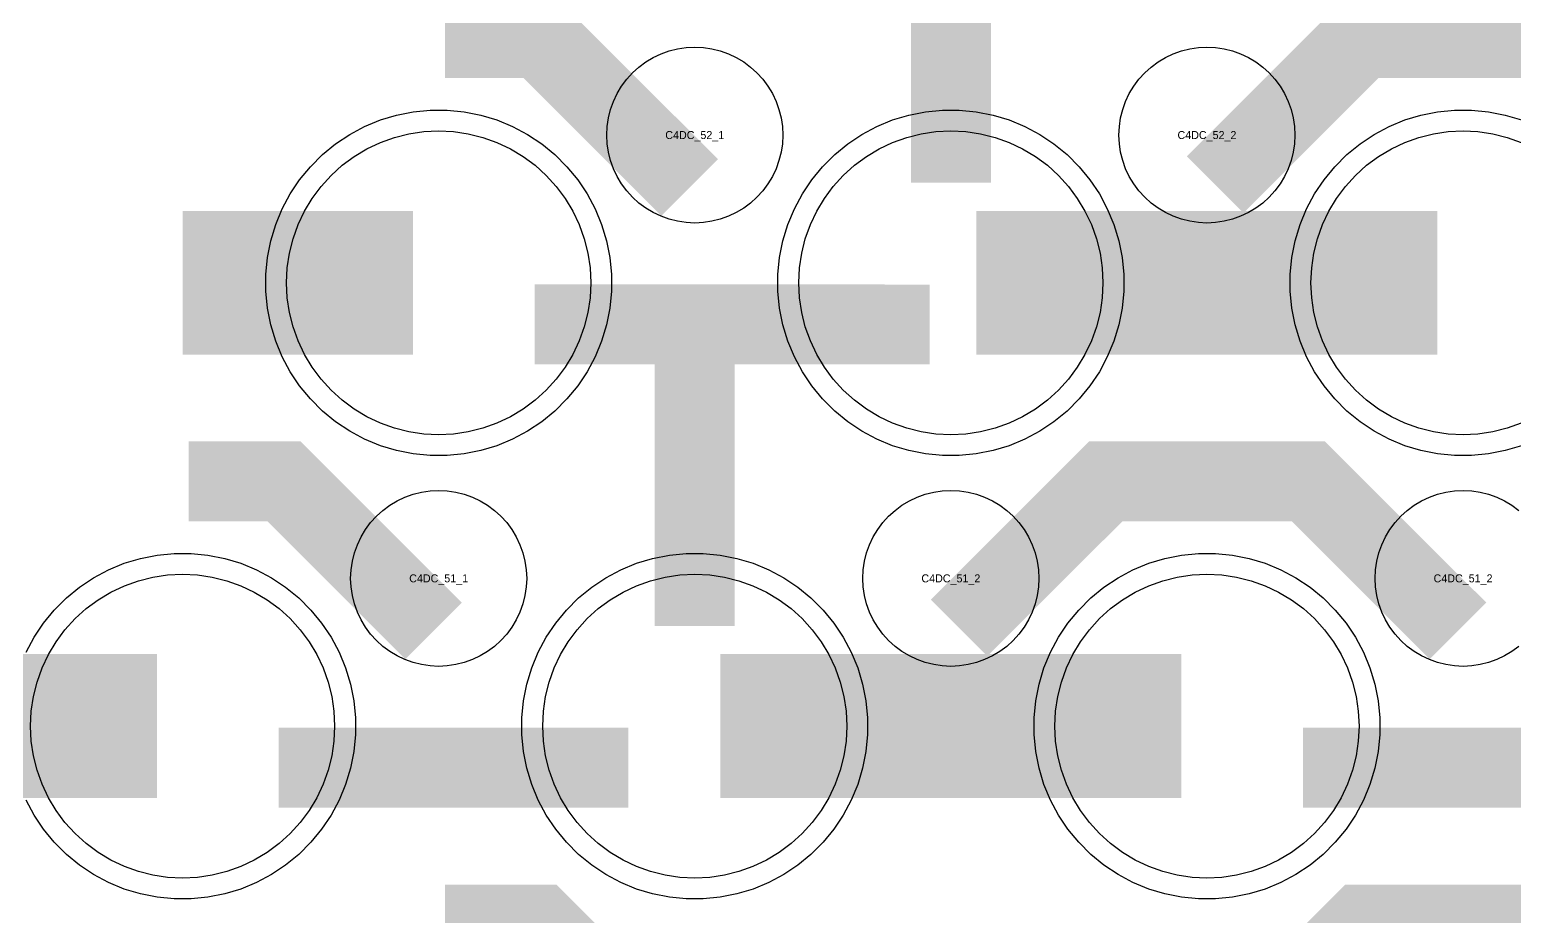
# Model space of a CAD drawing. Extents: x -11880 to 11880, y -14992 to 14992.
# Drawn here: x -11647.8 to -11184, y -7832.2 to -7555.1 of the extents above; entities that cross this region are included whole.
import ezdxf
from ezdxf.enums import TextEntityAlignment as Align

# ---------------------------------------------------------------- set-up
doc = ezdxf.new("R2010")
doc.units = 0
doc.header["$MEASUREMENT"] = 0
for name, color, linetype in [('GDS_775_DT_237', 138, 'CONTINUOUS'), ('RDL1_FS', 34, 'CONTINUOUS'), ('RDL_BS', 160, 'CONTINUOUS')]:
    doc.layers.add(name, color=color, linetype=linetype)

msp = doc.modelspace()

# ---------------------------------------------------------------- linework, layer by layer
at = {"layer": 'RDL1_FS'}
for points in [[(-11520, -7681.744), (-11524.657, -7681.515), (-11529.268, -7680.831), (-11533.791, -7679.699), (-11538.181, -7678.127), (-11542.395, -7676.135), (-11546.395, -7673.737), (-11550.14, -7670.959), (-11553.594, -7667.829), (-11556.724, -7664.375), (-11559.502, -7660.63), (-11561.9, -7656.63), (-11563.892, -7652.416), (-11565.464, -7648.026), (-11566.596, -7643.503), (-11567.28, -7638.892), (-11567.509, -7634.235), (-11567.28, -7629.578), (-11566.596, -7624.967), (-11565.464, -7620.444), (-11563.892, -7616.054), (-11561.9, -7611.84), (-11559.502, -7607.84), (-11556.724, -7604.095), (-11553.594, -7600.641), (-11550.14, -7597.511), (-11546.395, -7594.733), (-11542.395, -7592.335), (-11538.181, -7590.343), (-11533.791, -7588.771), (-11529.268, -7587.639), (-11524.657, -7586.955), (-11520, -7586.726), (-11515.343, -7586.955), (-11510.732, -7587.639), (-11506.209, -7588.771), (-11501.819, -7590.343), (-11497.605, -7592.335), (-11493.605, -7594.733), (-11489.86, -7597.511), (-11486.406, -7600.641), (-11483.276, -7604.095), (-11480.498, -7607.84), (-11478.1, -7611.84), (-11476.108, -7616.054), (-11474.536, -7620.444), (-11473.404, -7624.967), (-11472.72, -7629.578), (-11472.491, -7634.235), (-11472.72, -7638.892), (-11473.404, -7643.503), (-11474.536, -7648.026), (-11476.108, -7652.416), (-11478.1, -7656.63), (-11480.498, -7660.63), (-11483.276, -7664.375), (-11486.406, -7667.829), (-11489.86, -7670.959), (-11493.605, -7673.737), (-11497.605, -7676.135), (-11501.819, -7678.127), (-11506.209, -7679.699), (-11510.732, -7680.831), (-11515.343, -7681.515)], [(-11360, -7681.744), (-11364.657, -7681.515), (-11369.268, -7680.831), (-11373.791, -7679.699), (-11378.181, -7678.127), (-11382.395, -7676.135), (-11386.395, -7673.737), (-11390.14, -7670.959), (-11393.594, -7667.829), (-11396.724, -7664.375), (-11399.502, -7660.63), (-11401.9, -7656.63), (-11403.892, -7652.416), (-11405.464, -7648.026), (-11406.596, -7643.503), (-11407.28, -7638.892), (-11407.509, -7634.235), (-11407.28, -7629.578), (-11406.596, -7624.967), (-11405.464, -7620.444), (-11403.892, -7616.054), (-11401.9, -7611.84), (-11399.502, -7607.84), (-11396.724, -7604.095), (-11393.594, -7600.641), (-11390.14, -7597.511), (-11386.395, -7594.733), (-11382.395, -7592.335), (-11378.181, -7590.343), (-11373.791, -7588.771), (-11369.268, -7587.639), (-11364.657, -7586.955), (-11360, -7586.726), (-11355.343, -7586.955), (-11350.732, -7587.639), (-11346.209, -7588.771), (-11341.819, -7590.343), (-11337.605, -7592.335), (-11333.605, -7594.733), (-11329.86, -7597.511), (-11326.406, -7600.641), (-11323.276, -7604.095), (-11320.498, -7607.84), (-11318.1, -7611.84), (-11316.108, -7616.054), (-11314.536, -7620.444), (-11313.404, -7624.967), (-11312.72, -7629.578), (-11312.491, -7634.235), (-11312.72, -7638.892), (-11313.404, -7643.503), (-11314.536, -7648.026), (-11316.108, -7652.416), (-11318.1, -7656.63), (-11320.498, -7660.63), (-11323.276, -7664.375), (-11326.406, -7667.829), (-11329.86, -7670.959), (-11333.605, -7673.737), (-11337.605, -7676.135), (-11341.819, -7678.127), (-11346.209, -7679.699), (-11350.732, -7680.831), (-11355.343, -7681.515)], [(-11600, -7820.304), (-11604.657, -7820.075), (-11609.268, -7819.391), (-11613.791, -7818.259), (-11618.181, -7816.687), (-11622.395, -7814.695), (-11626.395, -7812.297), (-11630.14, -7809.519), (-11633.594, -7806.389), (-11636.724, -7802.935), (-11639.502, -7799.19), (-11641.9, -7795.19), (-11643.892, -7790.976), (-11645.464, -7786.586), (-11646.596, -7782.063), (-11647.28, -7777.452), (-11647.509, -7772.795), (-11647.28, -7768.138), (-11646.596, -7763.527), (-11645.464, -7759.004), (-11643.892, -7754.614), (-11641.9, -7750.4), (-11639.502, -7746.4), (-11636.724, -7742.655), (-11633.594, -7739.201), (-11630.14, -7736.071), (-11626.395, -7733.293), (-11622.395, -7730.895), (-11618.181, -7728.903), (-11613.791, -7727.331), (-11609.268, -7726.199), (-11604.657, -7725.515), (-11600, -7725.286), (-11595.343, -7725.515), (-11590.732, -7726.199), (-11586.209, -7727.331), (-11581.819, -7728.903), (-11577.605, -7730.895), (-11573.605, -7733.293), (-11569.86, -7736.071), (-11566.406, -7739.201), (-11563.276, -7742.655), (-11560.498, -7746.4), (-11558.1, -7750.4), (-11556.108, -7754.614), (-11554.536, -7759.004), (-11553.404, -7763.527), (-11552.72, -7768.138), (-11552.491, -7772.795), (-11552.72, -7777.452), (-11553.404, -7782.063), (-11554.536, -7786.586), (-11556.108, -7790.976), (-11558.1, -7795.19), (-11560.498, -7799.19), (-11563.276, -7802.935), (-11566.406, -7806.389), (-11569.86, -7809.519), (-11573.605, -7812.297), (-11577.605, -7814.695), (-11581.819, -7816.687), (-11586.209, -7818.259), (-11590.732, -7819.391), (-11595.343, -7820.075)], [(-11440, -7820.304), (-11444.657, -7820.075), (-11449.268, -7819.391), (-11453.791, -7818.259), (-11458.181, -7816.687), (-11462.395, -7814.695), (-11466.395, -7812.297), (-11470.14, -7809.519), (-11473.594, -7806.389), (-11476.724, -7802.935), (-11479.502, -7799.19), (-11481.9, -7795.19), (-11483.892, -7790.976), (-11485.464, -7786.586), (-11486.596, -7782.063), (-11487.28, -7777.452), (-11487.509, -7772.795), (-11487.28, -7768.138), (-11486.596, -7763.527), (-11485.464, -7759.004), (-11483.892, -7754.614), (-11481.9, -7750.4), (-11479.502, -7746.4), (-11476.724, -7742.655), (-11473.594, -7739.201), (-11470.14, -7736.071), (-11466.395, -7733.293), (-11462.395, -7730.895), (-11458.181, -7728.903), (-11453.791, -7727.331), (-11449.268, -7726.199), (-11444.657, -7725.515), (-11440, -7725.286), (-11435.343, -7725.515), (-11430.732, -7726.199), (-11426.209, -7727.331), (-11421.819, -7728.903), (-11417.605, -7730.895), (-11413.605, -7733.293), (-11409.86, -7736.071), (-11406.406, -7739.201), (-11403.276, -7742.655), (-11400.498, -7746.4), (-11398.1, -7750.4), (-11396.108, -7754.614), (-11394.536, -7759.004), (-11393.404, -7763.527), (-11392.72, -7768.138), (-11392.491, -7772.795), (-11392.72, -7777.452), (-11393.404, -7782.063), (-11394.536, -7786.586), (-11396.108, -7790.976), (-11398.1, -7795.19), (-11400.498, -7799.19), (-11403.276, -7802.935), (-11406.406, -7806.389), (-11409.86, -7809.519), (-11413.605, -7812.297), (-11417.605, -7814.695), (-11421.819, -7816.687), (-11426.209, -7818.259), (-11430.732, -7819.391), (-11435.343, -7820.075)], [(-11280, -7820.304), (-11284.657, -7820.075), (-11289.268, -7819.391), (-11293.791, -7818.259), (-11298.181, -7816.687), (-11302.395, -7814.695), (-11306.395, -7812.297), (-11310.14, -7809.519), (-11313.594, -7806.389), (-11316.724, -7802.935), (-11319.502, -7799.19), (-11321.9, -7795.19), (-11323.892, -7790.976), (-11325.464, -7786.586), (-11326.596, -7782.063), (-11327.28, -7777.452), (-11327.509, -7772.795), (-11327.28, -7768.138), (-11326.596, -7763.527), (-11325.464, -7759.004), (-11323.892, -7754.614), (-11321.9, -7750.4), (-11319.502, -7746.4), (-11316.724, -7742.655), (-11313.594, -7739.201), (-11310.14, -7736.071), (-11306.395, -7733.293), (-11302.395, -7730.895), (-11298.181, -7728.903), (-11293.791, -7727.331), (-11289.268, -7726.199), (-11284.657, -7725.515), (-11280, -7725.286), (-11275.343, -7725.515), (-11270.732, -7726.199), (-11266.209, -7727.331), (-11261.819, -7728.903), (-11257.605, -7730.895), (-11253.605, -7733.293), (-11249.86, -7736.071), (-11246.406, -7739.201), (-11243.276, -7742.655), (-11240.498, -7746.4), (-11238.1, -7750.4), (-11236.108, -7754.614), (-11234.536, -7759.004), (-11233.404, -7763.527), (-11232.72, -7768.138), (-11232.491, -7772.795), (-11232.72, -7777.452), (-11233.404, -7782.063), (-11234.536, -7786.586), (-11236.108, -7790.976), (-11238.1, -7795.19), (-11240.498, -7799.19), (-11243.276, -7802.935), (-11246.406, -7806.389), (-11249.86, -7809.519), (-11253.605, -7812.297), (-11257.605, -7814.695), (-11261.819, -7816.687), (-11266.209, -7818.259), (-11270.732, -7819.391), (-11275.343, -7820.075)]]:
    msp.add_lwpolyline(points, close=True, dxfattribs=at)
msp.add_lwpolyline([(-11181.819, -7678.127), (-11186.209, -7679.699), (-11190.732, -7680.831), (-11195.343, -7681.515), (-11200, -7681.744), (-11204.657, -7681.515), (-11209.268, -7680.831), (-11213.791, -7679.699), (-11218.181, -7678.127), (-11222.395, -7676.135), (-11226.395, -7673.737), (-11230.14, -7670.959), (-11233.594, -7667.829), (-11236.724, -7664.375), (-11239.502, -7660.63), (-11241.9, -7656.63), (-11243.892, -7652.416), (-11245.464, -7648.026), (-11246.596, -7643.503), (-11247.28, -7638.892), (-11247.509, -7634.235), (-11247.28, -7629.578), (-11246.596, -7624.967), (-11245.464, -7620.444), (-11243.892, -7616.054), (-11241.9, -7611.84), (-11239.502, -7607.84), (-11236.724, -7604.095), (-11233.594, -7600.641), (-11230.14, -7597.511), (-11226.395, -7594.733), (-11222.395, -7592.335), (-11218.181, -7590.343), (-11213.791, -7588.771), (-11209.268, -7587.639), (-11204.657, -7586.955), (-11200, -7586.726), (-11195.343, -7586.955), (-11190.732, -7587.639), (-11186.209, -7588.771), (-11181.819, -7590.343)], dxfattribs=at)
for points in [[(-11599.998, -7634.235, 45, 45, 0), (-11527.998, -7634.235, 45, 45, 0)], [(-11351.998, -7634.235, 45, 45, 0), (-11279.998, -7634.235, 45, 45, 0)], [(-11279.998, -7634.235, 45, 45, 0), (-11207.998, -7634.235, 45, 45, 0)], [(-11679.998, -7772.795, 45, 45, 0), (-11607.998, -7772.795, 45, 45, 0)], [(-11431.998, -7772.795, 45, 45, 0), (-11359.998, -7772.795, 45, 45, 0)], [(-11359.998, -7772.795, 45, 45, 0), (-11287.998, -7772.795, 45, 45, 0)]]:
    msp.add_lwpolyline(points, format="xyseb", dxfattribs=at)
at = {"layer": 'RDL_BS'}
for points in [[(-11360, -7602.97, 25, 25, 0), (-11360, -7496.193, 25, 25, 0)], [(-11360, -7602.97, 25, 25, 0), (-11360, -7496.193, 25, 25, 0)], [(-11441.599, -7604.448, 25, 25, 0), (-11488.313, -7557.734, 25, 25, 0), (-11518.071, -7557.734, 25, 25, 0)], [(-11277.438, -7603.549, 25, 25, 0), (-11231.623, -7557.734, 25, 25, 0), (-11198.07, -7557.734, 25, 25, 0)], [(-11121.599, -7604.448, 25, 25, 0), (-11168.313, -7557.734, 25, 25, 0), (-11198.071, -7557.734, 25, 25, 0)], [(-11440, -7741.535, 25, 25, 0), (-11440, -7634.758, 25, 25, 0)], [(-11440, -7741.535, 25, 25, 0), (-11440, -7634.758, 25, 25, 0)], [(-11489.984, -7647.248, 25, 25, 0), (-11380.719, -7647.248, 25, 25, 0)], [(-11452.5, -7647.258, 25, 25, 0), (-11387.833, -7647.258, 25, 25, 0)], [(-11452.5, -7647.258, 25, 25, 0), (-11366.667, -7647.258, 25, 25, 0)], [(-11521.599, -7743.008, 25, 25, 0), (-11568.313, -7696.294, 25, 25, 0), (-11598.071, -7696.294, 25, 25, 0)], [(-11357.438, -7742.109, 25, 25, 0), (-11311.623, -7696.294, 25, 25, 0), (-11278.07, -7696.294, 25, 25, 0)], [(-11201.599, -7743.008, 25, 25, 0), (-11248.313, -7696.294, 25, 25, 0), (-11278.071, -7696.294, 25, 25, 0)], [(-11569.984, -7785.808, 25, 25, 0), (-11460.719, -7785.808, 25, 25, 0)], [(-11249.984, -7785.808, 25, 25, 0), (-11140.719, -7785.808, 25, 25, 0)], [(-11441.599, -7881.573, 25, 25, 0), (-11488.313, -7834.859, 25, 25, 0), (-11518.071, -7834.859, 25, 25, 0)], [(-11277.438, -7880.674, 25, 25, 0), (-11231.623, -7834.859, 25, 25, 0), (-11198.07, -7834.859, 25, 25, 0)], [(-11121.599, -7881.573, 25, 25, 0), (-11168.313, -7834.859, 25, 25, 0), (-11198.071, -7834.859, 25, 25, 0)]]:
    msp.add_lwpolyline(points, format="xyseb", dxfattribs=at)
for points in [[(-11440, -7615.541), (-11442.693, -7615.409), (-11445.365, -7615.013), (-11447.984, -7614.356), (-11450.519, -7613.449), (-11452.956, -7612.297), (-11455.28, -7610.904), (-11457.443, -7609.301), (-11459.442, -7607.489), (-11461.254, -7605.49), (-11462.857, -7603.327), (-11464.25, -7601.003), (-11465.402, -7598.566), (-11466.309, -7596.031), (-11466.966, -7593.412), (-11467.362, -7590.74), (-11467.494, -7588.047), (-11467.362, -7585.354), (-11466.966, -7582.682), (-11466.309, -7580.063), (-11465.402, -7577.528), (-11464.25, -7575.091), (-11462.857, -7572.767), (-11461.254, -7570.604), (-11459.442, -7568.605), (-11457.443, -7566.793), (-11455.28, -7565.19), (-11452.956, -7563.797), (-11450.519, -7562.645), (-11447.984, -7561.738), (-11445.365, -7561.081), (-11442.693, -7560.685), (-11440, -7560.553), (-11437.307, -7560.685), (-11434.635, -7561.081), (-11432.016, -7561.738), (-11429.481, -7562.645), (-11427.044, -7563.797), (-11424.72, -7565.19), (-11422.557, -7566.793), (-11420.558, -7568.605), (-11418.746, -7570.604), (-11417.143, -7572.767), (-11415.75, -7575.091), (-11414.598, -7577.528), (-11413.691, -7580.063), (-11413.034, -7582.682), (-11412.638, -7585.354), (-11412.506, -7588.047), (-11412.638, -7590.74), (-11413.034, -7593.412), (-11413.691, -7596.031), (-11414.598, -7598.566), (-11415.75, -7601.003), (-11417.143, -7603.327), (-11418.746, -7605.49), (-11420.558, -7607.489), (-11422.557, -7609.301), (-11424.72, -7610.904), (-11427.044, -7612.297), (-11429.481, -7613.449), (-11432.016, -7614.356), (-11434.635, -7615.013), (-11437.307, -7615.409)], [(-11280, -7615.541), (-11282.693, -7615.409), (-11285.365, -7615.013), (-11287.984, -7614.356), (-11290.519, -7613.449), (-11292.956, -7612.297), (-11295.28, -7610.904), (-11297.443, -7609.301), (-11299.442, -7607.489), (-11301.254, -7605.49), (-11302.857, -7603.327), (-11304.25, -7601.003), (-11305.402, -7598.566), (-11306.309, -7596.031), (-11306.966, -7593.412), (-11307.362, -7590.74), (-11307.494, -7588.047), (-11307.362, -7585.354), (-11306.966, -7582.682), (-11306.309, -7580.063), (-11305.402, -7577.528), (-11304.25, -7575.091), (-11302.857, -7572.767), (-11301.254, -7570.604), (-11299.442, -7568.605), (-11297.443, -7566.793), (-11295.28, -7565.19), (-11292.956, -7563.797), (-11290.519, -7562.645), (-11287.984, -7561.738), (-11285.365, -7561.081), (-11282.693, -7560.685), (-11280, -7560.553), (-11277.307, -7560.685), (-11274.635, -7561.081), (-11272.016, -7561.738), (-11269.481, -7562.645), (-11267.044, -7563.797), (-11264.72, -7565.19), (-11262.557, -7566.793), (-11260.558, -7568.605), (-11258.746, -7570.604), (-11257.143, -7572.767), (-11255.75, -7575.091), (-11254.598, -7577.528), (-11253.691, -7580.063), (-11253.034, -7582.682), (-11252.638, -7585.354), (-11252.506, -7588.047), (-11252.638, -7590.74), (-11253.034, -7593.412), (-11253.691, -7596.031), (-11254.598, -7598.566), (-11255.75, -7601.003), (-11257.143, -7603.327), (-11258.746, -7605.49), (-11260.558, -7607.489), (-11262.557, -7609.301), (-11264.72, -7610.904), (-11267.044, -7612.297), (-11269.481, -7613.449), (-11272.016, -7614.356), (-11274.635, -7615.013), (-11277.307, -7615.409)], [(-11522.644, -7688.235), (-11527.938, -7687.718), (-11533.165, -7686.672), (-11538.205, -7685.141), (-11543.115, -7683.11), (-11547.777, -7680.618), (-11552.191, -7677.671), (-11556.292, -7674.309), (-11560.074, -7670.527), (-11563.436, -7666.426), (-11566.383, -7662.012), (-11568.875, -7657.35), (-11570.906, -7652.44), (-11572.437, -7647.4), (-11573.483, -7642.173), (-11574, -7636.879), (-11574, -7631.591), (-11573.483, -7626.297), (-11572.437, -7621.07), (-11570.906, -7616.03), (-11568.875, -7611.12), (-11566.383, -7606.458), (-11563.436, -7602.044), (-11560.074, -7597.943), (-11556.292, -7594.161), (-11552.191, -7590.799), (-11547.777, -7587.852), (-11543.115, -7585.36), (-11538.205, -7583.329), (-11533.165, -7581.798), (-11527.938, -7580.752), (-11522.644, -7580.235), (-11517.356, -7580.235), (-11512.062, -7580.752), (-11506.835, -7581.798), (-11501.795, -7583.329), (-11496.885, -7585.36), (-11492.223, -7587.852), (-11487.809, -7590.799), (-11483.708, -7594.161), (-11479.926, -7597.943), (-11476.564, -7602.044), (-11473.617, -7606.458), (-11471.125, -7611.12), (-11469.094, -7616.03), (-11467.563, -7621.07), (-11466.517, -7626.297), (-11466, -7631.591), (-11466, -7636.879), (-11466.517, -7642.173), (-11467.563, -7647.4), (-11469.094, -7652.44), (-11471.125, -7657.35), (-11473.617, -7662.012), (-11476.564, -7666.426), (-11479.926, -7670.527), (-11483.708, -7674.309), (-11487.809, -7677.671), (-11492.223, -7680.618), (-11496.885, -7683.11), (-11501.795, -7685.141), (-11506.835, -7686.672), (-11512.062, -7687.718), (-11517.356, -7688.235)], [(-11362.644, -7688.235), (-11367.938, -7687.718), (-11373.165, -7686.672), (-11378.205, -7685.141), (-11383.115, -7683.11), (-11387.777, -7680.618), (-11392.191, -7677.671), (-11396.292, -7674.309), (-11400.074, -7670.527), (-11403.436, -7666.426), (-11406.383, -7662.012), (-11408.875, -7657.35), (-11410.906, -7652.44), (-11412.437, -7647.4), (-11413.483, -7642.173), (-11414, -7636.879), (-11414, -7631.591), (-11413.483, -7626.297), (-11412.437, -7621.07), (-11410.906, -7616.03), (-11408.875, -7611.12), (-11406.383, -7606.458), (-11403.436, -7602.044), (-11400.074, -7597.943), (-11396.292, -7594.161), (-11392.191, -7590.799), (-11387.777, -7587.852), (-11383.115, -7585.36), (-11378.205, -7583.329), (-11373.165, -7581.798), (-11367.938, -7580.752), (-11362.644, -7580.235), (-11357.356, -7580.235), (-11352.062, -7580.752), (-11346.835, -7581.798), (-11341.795, -7583.329), (-11336.885, -7585.36), (-11332.223, -7587.852), (-11327.809, -7590.799), (-11323.708, -7594.161), (-11319.926, -7597.943), (-11316.564, -7602.044), (-11313.617, -7606.458), (-11311.125, -7611.12), (-11309.094, -7616.03), (-11307.563, -7621.07), (-11306.517, -7626.297), (-11306, -7631.591), (-11306, -7636.879), (-11306.517, -7642.173), (-11307.563, -7647.4), (-11309.094, -7652.44), (-11311.125, -7657.35), (-11313.617, -7662.012), (-11316.564, -7666.426), (-11319.926, -7670.527), (-11323.708, -7674.309), (-11327.809, -7677.671), (-11332.223, -7680.618), (-11336.885, -7683.11), (-11341.795, -7685.141), (-11346.835, -7686.672), (-11352.062, -7687.718), (-11357.356, -7688.235)], [(-11520, -7754.101), (-11522.693, -7753.969), (-11525.365, -7753.573), (-11527.984, -7752.916), (-11530.519, -7752.009), (-11532.956, -7750.857), (-11535.28, -7749.464), (-11537.443, -7747.861), (-11539.442, -7746.049), (-11541.254, -7744.05), (-11542.857, -7741.887), (-11544.25, -7739.563), (-11545.402, -7737.126), (-11546.309, -7734.591), (-11546.966, -7731.972), (-11547.362, -7729.3), (-11547.494, -7726.607), (-11547.362, -7723.914), (-11546.966, -7721.242), (-11546.309, -7718.623), (-11545.402, -7716.088), (-11544.25, -7713.651), (-11542.857, -7711.327), (-11541.254, -7709.164), (-11539.442, -7707.165), (-11537.443, -7705.353), (-11535.28, -7703.75), (-11532.956, -7702.357), (-11530.519, -7701.205), (-11527.984, -7700.298), (-11525.365, -7699.641), (-11522.693, -7699.245), (-11520, -7699.113), (-11517.307, -7699.245), (-11514.635, -7699.641), (-11512.016, -7700.298), (-11509.481, -7701.205), (-11507.044, -7702.357), (-11504.72, -7703.75), (-11502.557, -7705.353), (-11500.558, -7707.165), (-11498.746, -7709.164), (-11497.143, -7711.327), (-11495.75, -7713.651), (-11494.598, -7716.088), (-11493.691, -7718.623), (-11493.034, -7721.242), (-11492.638, -7723.914), (-11492.506, -7726.607), (-11492.638, -7729.3), (-11493.034, -7731.972), (-11493.691, -7734.591), (-11494.598, -7737.126), (-11495.75, -7739.563), (-11497.143, -7741.887), (-11498.746, -7744.05), (-11500.558, -7746.049), (-11502.557, -7747.861), (-11504.72, -7749.464), (-11507.044, -7750.857), (-11509.481, -7752.009), (-11512.016, -7752.916), (-11514.635, -7753.573), (-11517.307, -7753.969)], [(-11360, -7754.101), (-11362.693, -7753.969), (-11365.365, -7753.573), (-11367.984, -7752.916), (-11370.519, -7752.009), (-11372.956, -7750.857), (-11375.28, -7749.464), (-11377.443, -7747.861), (-11379.442, -7746.049), (-11381.254, -7744.05), (-11382.857, -7741.887), (-11384.25, -7739.563), (-11385.402, -7737.126), (-11386.309, -7734.591), (-11386.966, -7731.972), (-11387.362, -7729.3), (-11387.494, -7726.607), (-11387.362, -7723.914), (-11386.966, -7721.242), (-11386.309, -7718.623), (-11385.402, -7716.088), (-11384.25, -7713.651), (-11382.857, -7711.327), (-11381.254, -7709.164), (-11379.442, -7707.165), (-11377.443, -7705.353), (-11375.28, -7703.75), (-11372.956, -7702.357), (-11370.519, -7701.205), (-11367.984, -7700.298), (-11365.365, -7699.641), (-11362.693, -7699.245), (-11360, -7699.113), (-11357.307, -7699.245), (-11354.635, -7699.641), (-11352.016, -7700.298), (-11349.481, -7701.205), (-11347.044, -7702.357), (-11344.72, -7703.75), (-11342.557, -7705.353), (-11340.558, -7707.165), (-11338.746, -7709.164), (-11337.143, -7711.327), (-11335.75, -7713.651), (-11334.598, -7716.088), (-11333.691, -7718.623), (-11333.034, -7721.242), (-11332.638, -7723.914), (-11332.506, -7726.607), (-11332.638, -7729.3), (-11333.034, -7731.972), (-11333.691, -7734.591), (-11334.598, -7737.126), (-11335.75, -7739.563), (-11337.143, -7741.887), (-11338.746, -7744.05), (-11340.558, -7746.049), (-11342.557, -7747.861), (-11344.72, -7749.464), (-11347.044, -7750.857), (-11349.481, -7752.009), (-11352.016, -7752.916), (-11354.635, -7753.573), (-11357.307, -7753.969)], [(-11442.644, -7826.795), (-11447.938, -7826.278), (-11453.165, -7825.232), (-11458.205, -7823.701), (-11463.115, -7821.67), (-11467.777, -7819.178), (-11472.191, -7816.231), (-11476.292, -7812.869), (-11480.074, -7809.087), (-11483.436, -7804.986), (-11486.383, -7800.572), (-11488.875, -7795.91), (-11490.906, -7791), (-11492.437, -7785.96), (-11493.483, -7780.733), (-11494, -7775.439), (-11494, -7770.151), (-11493.483, -7764.857), (-11492.437, -7759.63), (-11490.906, -7754.59), (-11488.875, -7749.68), (-11486.383, -7745.018), (-11483.436, -7740.604), (-11480.074, -7736.503), (-11476.292, -7732.721), (-11472.191, -7729.359), (-11467.777, -7726.412), (-11463.115, -7723.92), (-11458.205, -7721.889), (-11453.165, -7720.358), (-11447.938, -7719.312), (-11442.644, -7718.795), (-11437.356, -7718.795), (-11432.062, -7719.312), (-11426.835, -7720.358), (-11421.795, -7721.889), (-11416.885, -7723.92), (-11412.223, -7726.412), (-11407.809, -7729.359), (-11403.708, -7732.721), (-11399.926, -7736.503), (-11396.564, -7740.604), (-11393.617, -7745.018), (-11391.125, -7749.68), (-11389.094, -7754.59), (-11387.563, -7759.63), (-11386.517, -7764.857), (-11386, -7770.151), (-11386, -7775.439), (-11386.517, -7780.733), (-11387.563, -7785.96), (-11389.094, -7791), (-11391.125, -7795.91), (-11393.617, -7800.572), (-11396.564, -7804.986), (-11399.926, -7809.087), (-11403.708, -7812.869), (-11407.809, -7816.231), (-11412.223, -7819.178), (-11416.885, -7821.67), (-11421.795, -7823.701), (-11426.835, -7825.232), (-11432.062, -7826.278), (-11437.356, -7826.795)], [(-11282.644, -7826.795), (-11287.938, -7826.278), (-11293.165, -7825.232), (-11298.205, -7823.701), (-11303.115, -7821.67), (-11307.777, -7819.178), (-11312.191, -7816.231), (-11316.292, -7812.869), (-11320.074, -7809.087), (-11323.436, -7804.986), (-11326.383, -7800.572), (-11328.875, -7795.91), (-11330.906, -7791), (-11332.437, -7785.96), (-11333.483, -7780.733), (-11334, -7775.439), (-11334, -7770.151), (-11333.483, -7764.857), (-11332.437, -7759.63), (-11330.906, -7754.59), (-11328.875, -7749.68), (-11326.383, -7745.018), (-11323.436, -7740.604), (-11320.074, -7736.503), (-11316.292, -7732.721), (-11312.191, -7729.359), (-11307.777, -7726.412), (-11303.115, -7723.92), (-11298.205, -7721.889), (-11293.165, -7720.358), (-11287.938, -7719.312), (-11282.644, -7718.795), (-11277.356, -7718.795), (-11272.062, -7719.312), (-11266.835, -7720.358), (-11261.795, -7721.889), (-11256.885, -7723.92), (-11252.223, -7726.412), (-11247.809, -7729.359), (-11243.708, -7732.721), (-11239.926, -7736.503), (-11236.564, -7740.604), (-11233.617, -7745.018), (-11231.125, -7749.68), (-11229.094, -7754.59), (-11227.563, -7759.63), (-11226.517, -7764.857), (-11226, -7770.151), (-11226, -7775.439), (-11226.517, -7780.733), (-11227.563, -7785.96), (-11229.094, -7791), (-11231.125, -7795.91), (-11233.617, -7800.572), (-11236.564, -7804.986), (-11239.926, -7809.087), (-11243.708, -7812.869), (-11247.809, -7816.231), (-11252.223, -7819.178), (-11256.885, -7821.67), (-11261.795, -7823.701), (-11266.835, -7825.232), (-11272.062, -7826.278), (-11277.356, -7826.795)]]:
    msp.add_lwpolyline(points, close=True, dxfattribs=at)
for points in [[(-11181.795, -7685.141), (-11186.835, -7686.672), (-11192.062, -7687.718), (-11197.356, -7688.235), (-11202.644, -7688.235), (-11207.938, -7687.718), (-11213.165, -7686.672), (-11218.205, -7685.141), (-11223.115, -7683.11), (-11227.777, -7680.618), (-11232.191, -7677.671), (-11236.292, -7674.309), (-11240.074, -7670.527), (-11243.436, -7666.426), (-11246.383, -7662.012), (-11248.875, -7657.35), (-11250.906, -7652.44), (-11252.437, -7647.4), (-11253.483, -7642.173), (-11254, -7636.879), (-11254, -7631.591), (-11253.483, -7626.297), (-11252.437, -7621.07), (-11250.906, -7616.03), (-11248.875, -7611.12), (-11246.383, -7606.458), (-11243.436, -7602.044), (-11240.074, -7597.943), (-11236.292, -7594.161), (-11232.191, -7590.799), (-11227.777, -7587.852), (-11223.115, -7585.36), (-11218.205, -7583.329), (-11213.165, -7581.798), (-11207.938, -7580.752), (-11202.644, -7580.235), (-11197.356, -7580.235), (-11192.062, -7580.752), (-11186.835, -7581.798), (-11181.795, -7583.329)], [(-11182.557, -7747.861), (-11184.72, -7749.464), (-11187.044, -7750.857), (-11189.481, -7752.009), (-11192.016, -7752.916), (-11194.635, -7753.573), (-11197.307, -7753.969), (-11200, -7754.101), (-11202.693, -7753.969), (-11205.365, -7753.573), (-11207.984, -7752.916), (-11210.519, -7752.009), (-11212.956, -7750.857), (-11215.28, -7749.464), (-11217.443, -7747.861), (-11219.442, -7746.049), (-11221.254, -7744.05), (-11222.857, -7741.887), (-11224.25, -7739.563), (-11225.402, -7737.126), (-11226.309, -7734.591), (-11226.966, -7731.972), (-11227.362, -7729.3), (-11227.494, -7726.607), (-11227.362, -7723.914), (-11226.966, -7721.242), (-11226.309, -7718.623), (-11225.402, -7716.088), (-11224.25, -7713.651), (-11222.857, -7711.327), (-11221.254, -7709.164), (-11219.442, -7707.165), (-11217.443, -7705.353), (-11215.28, -7703.75), (-11212.956, -7702.357), (-11210.519, -7701.205), (-11207.984, -7700.298), (-11205.365, -7699.641), (-11202.693, -7699.245), (-11200, -7699.113), (-11197.307, -7699.245), (-11194.635, -7699.641), (-11192.016, -7700.298), (-11189.481, -7701.205), (-11187.044, -7702.357), (-11184.72, -7703.75), (-11182.557, -7705.353)], [(-11648.875, -7749.68), (-11646.383, -7745.018), (-11643.436, -7740.604), (-11640.074, -7736.503), (-11636.292, -7732.721), (-11632.191, -7729.359), (-11627.777, -7726.412), (-11623.115, -7723.92), (-11618.205, -7721.889), (-11613.165, -7720.358), (-11607.938, -7719.312), (-11602.644, -7718.795), (-11597.356, -7718.795), (-11592.062, -7719.312), (-11586.835, -7720.358), (-11581.795, -7721.889), (-11576.885, -7723.92), (-11572.223, -7726.412), (-11567.809, -7729.359), (-11563.708, -7732.721), (-11559.926, -7736.503), (-11556.564, -7740.604), (-11553.617, -7745.018), (-11551.125, -7749.68), (-11549.094, -7754.59), (-11547.563, -7759.63), (-11546.517, -7764.857), (-11546, -7770.151), (-11546, -7775.439), (-11546.517, -7780.733), (-11547.563, -7785.96), (-11549.094, -7791), (-11551.125, -7795.91), (-11553.617, -7800.572), (-11556.564, -7804.986), (-11559.926, -7809.087), (-11563.708, -7812.869), (-11567.809, -7816.231), (-11572.223, -7819.178), (-11576.885, -7821.67), (-11581.795, -7823.701), (-11586.835, -7825.232), (-11592.062, -7826.278), (-11597.356, -7826.795), (-11602.644, -7826.795), (-11607.938, -7826.278), (-11613.165, -7825.232), (-11618.205, -7823.701), (-11623.115, -7821.67), (-11627.777, -7819.178), (-11632.191, -7816.231), (-11636.292, -7812.869), (-11640.074, -7809.087), (-11643.436, -7804.986), (-11646.383, -7800.572), (-11648.875, -7795.91)]]:
    msp.add_lwpolyline(points, dxfattribs=at)

# ---------------------------------------------------------------- texts
at = {"layer": 'GDS_775_DT_237'}
for s, p in [('C4DC_52_1', (-11440, -7588.047)), ('C4DC_52_1', (-11440, -7588.047)), ('C4DC_52_2', (-11280, -7588.047)), ('C4DC_52_2', (-11280, -7588.047)), ('C4DC_51_1', (-11520, -7726.607)), ('C4DC_51_1', (-11520, -7726.607)), ('C4DC_51_2', (-11360, -7726.607)), ('C4DC_51_2', (-11360, -7726.607)), ('C4DC_51_2', (-11200, -7726.607)), ('C4DC_51_2', (-11200, -7726.607))]:
    msp.add_text(s, height=2.5, dxfattribs=at).set_placement(p, align=Align.MIDDLE_CENTER)

doc.saveas('drawing.dxf')
